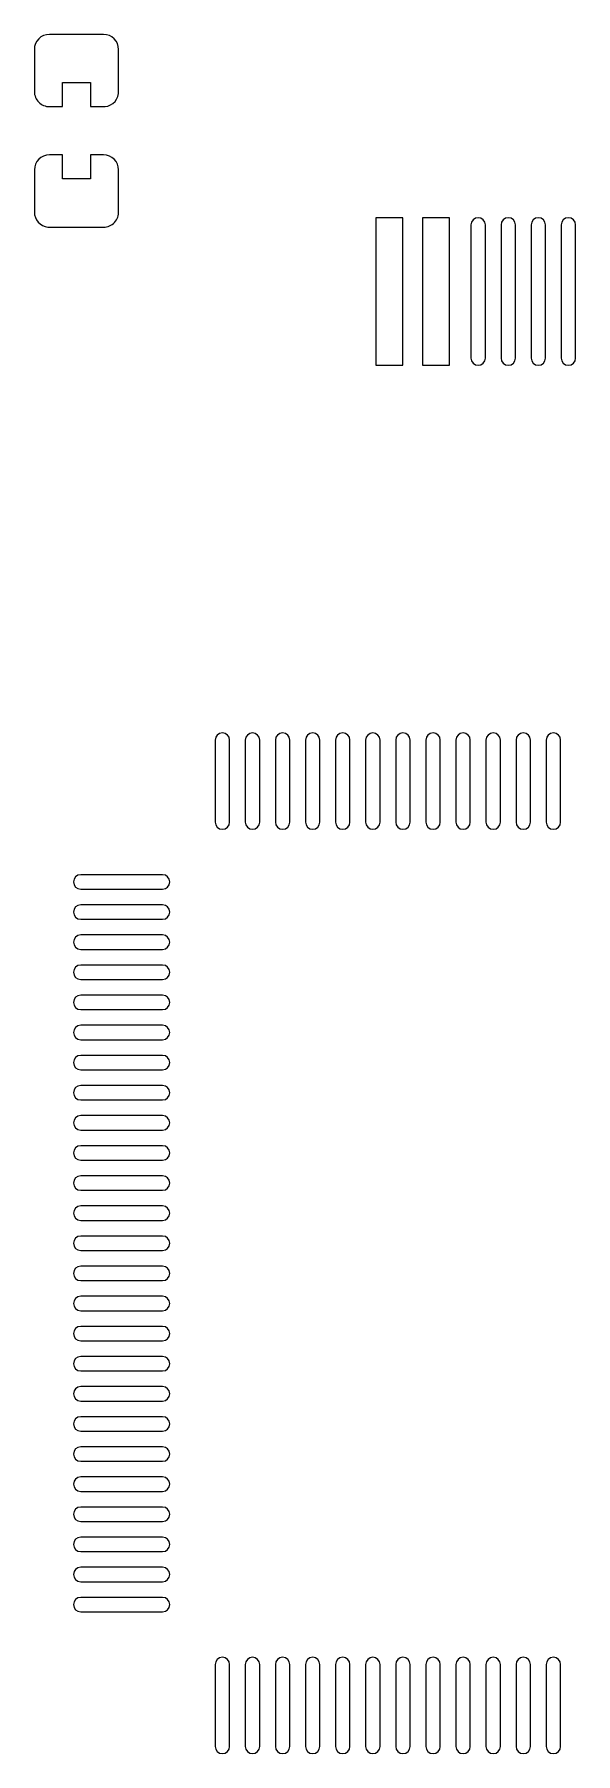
# Model space of a CAD drawing. Extents: x -420 to 0, y -161 to 159.
# Drawn here: x -219.13 to -210.13, y -43.23 to -14.68 of the extents above; entities that cross this region are included whole.
import ezdxf

# ---------------------------------------------------------------- set-up
doc = ezdxf.new("R2010")
doc.units = 0
doc.header["$MEASUREMENT"] = 0
doc.layers.get('0').update_dxf_attribs({"linetype": 'CONTINUOUS'})

msp = doc.modelspace()

# ---------------------------------------------------------------- linework, layer by layer
for points in [[(-217.725, -14.925, 0.414099), (-217.975, -14.675), (-217.975, -14.675), (-218.875, -14.675), (-218.875, -14.675, 0.414053), (-219.125, -14.925), (-219.125, -14.925), (-219.125, -15.625), (-219.125, -15.625, 0.414328), (-218.875, -15.875), (-218.875, -15.875), (-218.658008, -15.875), (-218.658008, -15.875), (-218.658008, -15.475), (-218.658008, -15.475), (-218.191992, -15.475), (-218.191992, -15.475), (-218.191992, -15.875), (-218.191992, -15.875), (-217.975, -15.875), (-217.975, -15.875), (-217.950996, -15.874), (-217.950996, -15.874, 0.403804), (-217.725, -15.61), (-217.725, -15.61), (-217.725, -14.925)], [(-217.725, -16.925, 0.414061), (-217.975, -16.674999), (-217.975, -16.674999), (-218.191992, -16.674999), (-218.191992, -16.674999), (-218.191992, -17.075), (-218.191992, -17.075), (-218.658008, -17.075), (-218.658008, -17.075), (-218.658008, -16.674999), (-218.658008, -16.674999), (-218.875, -16.674999), (-218.875, -16.674999, 0.414015), (-219.125, -16.925), (-219.125, -16.925), (-219.125, -17.625), (-219.125, -17.625, 0.386472), (-218.899004, -17.874), (-218.899004, -17.874), (-218.875, -17.875001), (-218.875, -17.875001), (-217.975, -17.875001), (-217.975, -17.875001, 0.432081), (-217.725, -17.61), (-217.725, -17.61), (-217.725, -16.925)], [(-211.63, -17.84, 1), (-211.87, -17.84), (-211.87, -17.84), (-211.87, -20.05), (-211.87, -20.05, 1), (-211.63, -20.05), (-211.63, -20.05), (-211.63, -17.84)], [(-211.13, -17.84, 1), (-211.37, -17.84), (-211.37, -17.84), (-211.37, -20.05), (-211.37, -20.05, 1), (-211.13, -20.05), (-211.13, -20.05), (-211.13, -17.84)], [(-210.63, -17.84, 1), (-210.87, -17.84), (-210.87, -17.84), (-210.87, -20.05), (-210.87, -20.05, 1), (-210.63, -20.05), (-210.63, -20.05), (-210.63, -17.84)], [(-210.13, -17.84, 1), (-210.37, -17.84), (-210.37, -17.84), (-210.37, -20.05), (-210.37, -20.05, 1), (-210.13, -20.05), (-210.13, -20.05), (-210.13, -17.84)], [(-215.88, -26.395, 1), (-216.12, -26.395), (-216.12, -26.395), (-216.12, -27.755), (-216.12, -27.755, 1), (-215.88, -27.755), (-215.88, -27.755), (-215.88, -26.395)], [(-215.38, -26.395, 1), (-215.62, -26.395), (-215.62, -26.395), (-215.62, -27.755), (-215.62, -27.755, 1), (-215.38, -27.755), (-215.38, -27.755), (-215.38, -26.395)], [(-214.88, -26.395, 1), (-215.12, -26.395), (-215.12, -26.395), (-215.12, -27.755), (-215.12, -27.755, 1), (-214.88, -27.755), (-214.88, -27.755), (-214.88, -26.395)], [(-214.38, -26.395, 1), (-214.62, -26.395), (-214.62, -26.395), (-214.62, -27.755), (-214.62, -27.755, 1), (-214.38, -27.755), (-214.38, -27.755), (-214.38, -26.395)], [(-213.88, -26.395, 1), (-214.12, -26.395), (-214.12, -26.395), (-214.12, -27.755), (-214.12, -27.755, 1), (-213.88, -27.755), (-213.88, -27.755), (-213.88, -26.395)], [(-213.38, -26.395, 1), (-213.62, -26.395), (-213.62, -26.395), (-213.62, -27.755), (-213.62, -27.755, 1), (-213.38, -27.755), (-213.38, -27.755), (-213.38, -26.395)], [(-212.88, -26.395, 1), (-213.12, -26.395), (-213.12, -26.395), (-213.12, -27.755), (-213.12, -27.755, 1), (-212.88, -27.755), (-212.88, -27.755), (-212.88, -26.395)], [(-212.38, -26.395, 1), (-212.62, -26.395), (-212.62, -26.395), (-212.62, -27.755), (-212.62, -27.755, 1), (-212.38, -27.755), (-212.38, -27.755), (-212.38, -26.395)], [(-211.88, -26.395, 1), (-212.12, -26.395), (-212.12, -26.395), (-212.12, -27.755), (-212.12, -27.755, 1), (-211.88, -27.755), (-211.88, -27.755), (-211.88, -26.395)], [(-211.38, -26.395, 1), (-211.62, -26.395), (-211.62, -26.395), (-211.62, -27.755), (-211.62, -27.755, 1), (-211.38, -27.755), (-211.38, -27.755), (-211.38, -26.395)], [(-210.88, -26.395, 1), (-211.12, -26.395), (-211.12, -26.395), (-211.12, -27.755), (-211.12, -27.755, 1), (-210.88, -27.755), (-210.88, -27.755), (-210.88, -26.395)], [(-210.38, -26.395, 1), (-210.62, -26.395), (-210.62, -26.395), (-210.62, -27.755), (-210.62, -27.755, 1), (-210.38, -27.755), (-210.38, -27.755), (-210.38, -26.395)], [(-216.995, -28.87, 1), (-216.995, -28.63), (-216.995, -28.63), (-218.355, -28.63), (-218.355, -28.63, 1), (-218.355, -28.87), (-218.355, -28.87), (-216.995, -28.87)], [(-216.995, -29.37, 1), (-216.995, -29.13), (-216.995, -29.13), (-218.355, -29.13), (-218.355, -29.13, 1), (-218.355, -29.37), (-218.355, -29.37), (-216.995, -29.37)], [(-216.995, -29.87, 1), (-216.995, -29.63), (-216.995, -29.63), (-218.355, -29.63), (-218.355, -29.63, 1), (-218.355, -29.87), (-218.355, -29.87), (-216.995, -29.87)], [(-216.995, -30.37, 1), (-216.995, -30.13), (-216.995, -30.13), (-218.355, -30.13), (-218.355, -30.13, 1), (-218.355, -30.37), (-218.355, -30.37), (-216.995, -30.37)], [(-216.995, -30.87, 1), (-216.995, -30.63), (-216.995, -30.63), (-218.355, -30.63), (-218.355, -30.63, 1), (-218.355, -30.87), (-218.355, -30.87), (-216.995, -30.87)], [(-216.995, -31.37, 1), (-216.995, -31.13), (-216.995, -31.13), (-218.355, -31.13), (-218.355, -31.13, 1), (-218.355, -31.37), (-218.355, -31.37), (-216.995, -31.37)], [(-216.995, -31.87, 1), (-216.995, -31.629998), (-216.995, -31.629998), (-218.355, -31.629998), (-218.355, -31.629998, 1), (-218.355, -31.87), (-218.355, -31.87), (-216.995, -31.87)], [(-216.995, -32.37, 1), (-216.995, -32.13), (-216.995, -32.13), (-218.355, -32.13), (-218.355, -32.13, 1), (-218.355, -32.37), (-218.355, -32.37), (-216.995, -32.37)], [(-216.995, -32.869998, 1), (-216.995, -32.63), (-216.995, -32.63), (-218.355, -32.63), (-218.355, -32.63, 1), (-218.355, -32.869998), (-218.355, -32.869998), (-216.995, -32.869998)], [(-216.995, -33.37, 1), (-216.995, -33.130002), (-216.995, -33.130002), (-218.355, -33.130002), (-218.355, -33.130002, 1), (-218.355, -33.37), (-218.355, -33.37), (-216.995, -33.37)], [(-216.995, -33.87, 1), (-216.995, -33.629998), (-216.995, -33.629998), (-218.355, -33.629998), (-218.355, -33.629998, 1), (-218.355, -33.87), (-218.355, -33.87), (-216.995, -33.87)], [(-216.995, -34.370002, 1), (-216.995, -34.13), (-216.995, -34.13), (-218.355, -34.13), (-218.355, -34.13, 1), (-218.355, -34.370002), (-218.355, -34.370002), (-216.995, -34.370002)], [(-216.995, -34.869998, 1), (-216.995, -34.63), (-216.995, -34.63), (-218.355, -34.63), (-218.355, -34.63, 1), (-218.355, -34.869998), (-218.355, -34.869998), (-216.995, -34.869998)], [(-216.995, -35.37, 1), (-216.995, -35.130002), (-216.995, -35.130002), (-218.355, -35.130002), (-218.355, -35.130002, 1), (-218.355, -35.37), (-218.355, -35.37), (-216.995, -35.37)], [(-216.995, -35.87, 1), (-216.995, -35.63), (-216.995, -35.63), (-218.355, -35.63), (-218.355, -35.63, 1), (-218.355, -35.87), (-218.355, -35.87), (-216.995, -35.87)], [(-216.995, -36.370002, 1), (-216.995, -36.13), (-216.995, -36.13), (-218.355, -36.13), (-218.355, -36.13, 1), (-218.355, -36.370002), (-218.355, -36.370002), (-216.995, -36.370002)], [(-216.995, -36.87, 1), (-216.995, -36.63), (-216.995, -36.63), (-218.355, -36.63), (-218.355, -36.63, 1), (-218.355, -36.87), (-218.355, -36.87), (-216.995, -36.87)], [(-216.995, -37.37, 1), (-216.995, -37.129998), (-216.995, -37.129998), (-218.355, -37.129998), (-218.355, -37.129998, 1), (-218.355, -37.37), (-218.355, -37.37), (-216.995, -37.37)], [(-216.995, -37.87, 1), (-216.995, -37.63), (-216.995, -37.63), (-218.355, -37.63), (-218.355, -37.63, 1), (-218.355, -37.87), (-218.355, -37.87), (-216.995, -37.87)], [(-216.995, -38.369998, 1), (-216.995, -38.13), (-216.995, -38.13), (-218.355, -38.13), (-218.355, -38.13, 1), (-218.355, -38.369998), (-218.355, -38.369998), (-216.995, -38.369998)], [(-216.995, -38.87, 1), (-216.995, -38.630002), (-216.995, -38.630002), (-218.355, -38.630002), (-218.355, -38.630002, 1), (-218.355, -38.87), (-218.355, -38.87), (-216.995, -38.87)], [(-216.995, -39.37, 1), (-216.995, -39.129998), (-216.995, -39.129998), (-218.355, -39.129998), (-218.355, -39.129998, 1), (-218.355, -39.37), (-218.355, -39.37), (-216.995, -39.37)], [(-216.995, -39.870002, 1), (-216.995, -39.63), (-216.995, -39.63), (-218.355, -39.63), (-218.355, -39.63, 1), (-218.355, -39.870002), (-218.355, -39.870002), (-216.995, -39.870002)], [(-216.995, -40.369998, 1), (-216.995, -40.13), (-216.995, -40.13), (-218.355, -40.13), (-218.355, -40.13, 1), (-218.355, -40.369998), (-218.355, -40.369998), (-216.995, -40.369998)], [(-216.995, -40.87, 1), (-216.995, -40.630002), (-216.995, -40.630002), (-218.355, -40.630002), (-218.355, -40.630002, 1), (-218.355, -40.87), (-218.355, -40.87), (-216.995, -40.87)], [(-215.88, -41.745, 1), (-216.12, -41.745), (-216.12, -41.745), (-216.12, -43.105), (-216.12, -43.105, 1), (-215.88, -43.105), (-215.88, -43.105), (-215.88, -41.745)], [(-215.38, -41.745, 1), (-215.62, -41.745), (-215.62, -41.745), (-215.62, -43.105), (-215.62, -43.105, 1), (-215.38, -43.105), (-215.38, -43.105), (-215.38, -41.745)], [(-214.88, -41.745, 1), (-215.12, -41.745), (-215.12, -41.745), (-215.12, -43.105), (-215.12, -43.105, 1), (-214.88, -43.105), (-214.88, -43.105), (-214.88, -41.745)], [(-214.38, -41.745, 1), (-214.62, -41.745), (-214.62, -41.745), (-214.62, -43.105), (-214.62, -43.105, 1), (-214.38, -43.105), (-214.38, -43.105), (-214.38, -41.745)], [(-213.88, -41.745, 1), (-214.12, -41.745), (-214.12, -41.745), (-214.12, -43.105), (-214.12, -43.105, 1), (-213.88, -43.105), (-213.88, -43.105), (-213.88, -41.745)], [(-213.38, -41.745, 1), (-213.62, -41.745), (-213.62, -41.745), (-213.62, -43.105), (-213.62, -43.105, 1), (-213.38, -43.105), (-213.38, -43.105), (-213.38, -41.745)], [(-212.88, -41.745, 1), (-213.12, -41.745), (-213.12, -41.745), (-213.12, -43.105), (-213.12, -43.105, 1), (-212.88, -43.105), (-212.88, -43.105), (-212.88, -41.745)], [(-212.38, -41.745, 1), (-212.62, -41.745), (-212.62, -41.745), (-212.62, -43.105), (-212.62, -43.105, 1), (-212.38, -43.105), (-212.38, -43.105), (-212.38, -41.745)], [(-211.88, -41.745, 1), (-212.12, -41.745), (-212.12, -41.745), (-212.12, -43.105), (-212.12, -43.105, 1), (-211.88, -43.105), (-211.88, -43.105), (-211.88, -41.745)], [(-211.38, -41.745, 1), (-211.62, -41.745), (-211.62, -41.745), (-211.62, -43.105), (-211.62, -43.105, 1), (-211.38, -43.105), (-211.38, -43.105), (-211.38, -41.745)], [(-210.88, -41.745, 1), (-211.12, -41.745), (-211.12, -41.745), (-211.12, -43.105), (-211.12, -43.105, 1), (-210.88, -43.105), (-210.88, -43.105), (-210.88, -41.745)], [(-210.38, -41.745, 1), (-210.62, -41.745), (-210.62, -41.745), (-210.62, -43.105), (-210.62, -43.105, 1), (-210.38, -43.105), (-210.38, -43.105), (-210.38, -41.745)]]:
    msp.add_lwpolyline(points, format="xyb")
for points in [[(-213, -17.720001), (-213.45, -17.720001), (-213.45, -17.720001), (-213.45, -20.17), (-213.45, -20.17), (-213, -20.17), (-213, -20.17), (-213, -17.720001)], [(-212.225, -17.720001), (-212.675, -17.720001), (-212.675, -17.720001), (-212.675, -20.17), (-212.675, -20.17), (-212.225, -20.17), (-212.225, -20.17), (-212.225, -17.720001)]]:
    msp.add_lwpolyline(points)

doc.saveas('drawing.dxf')
